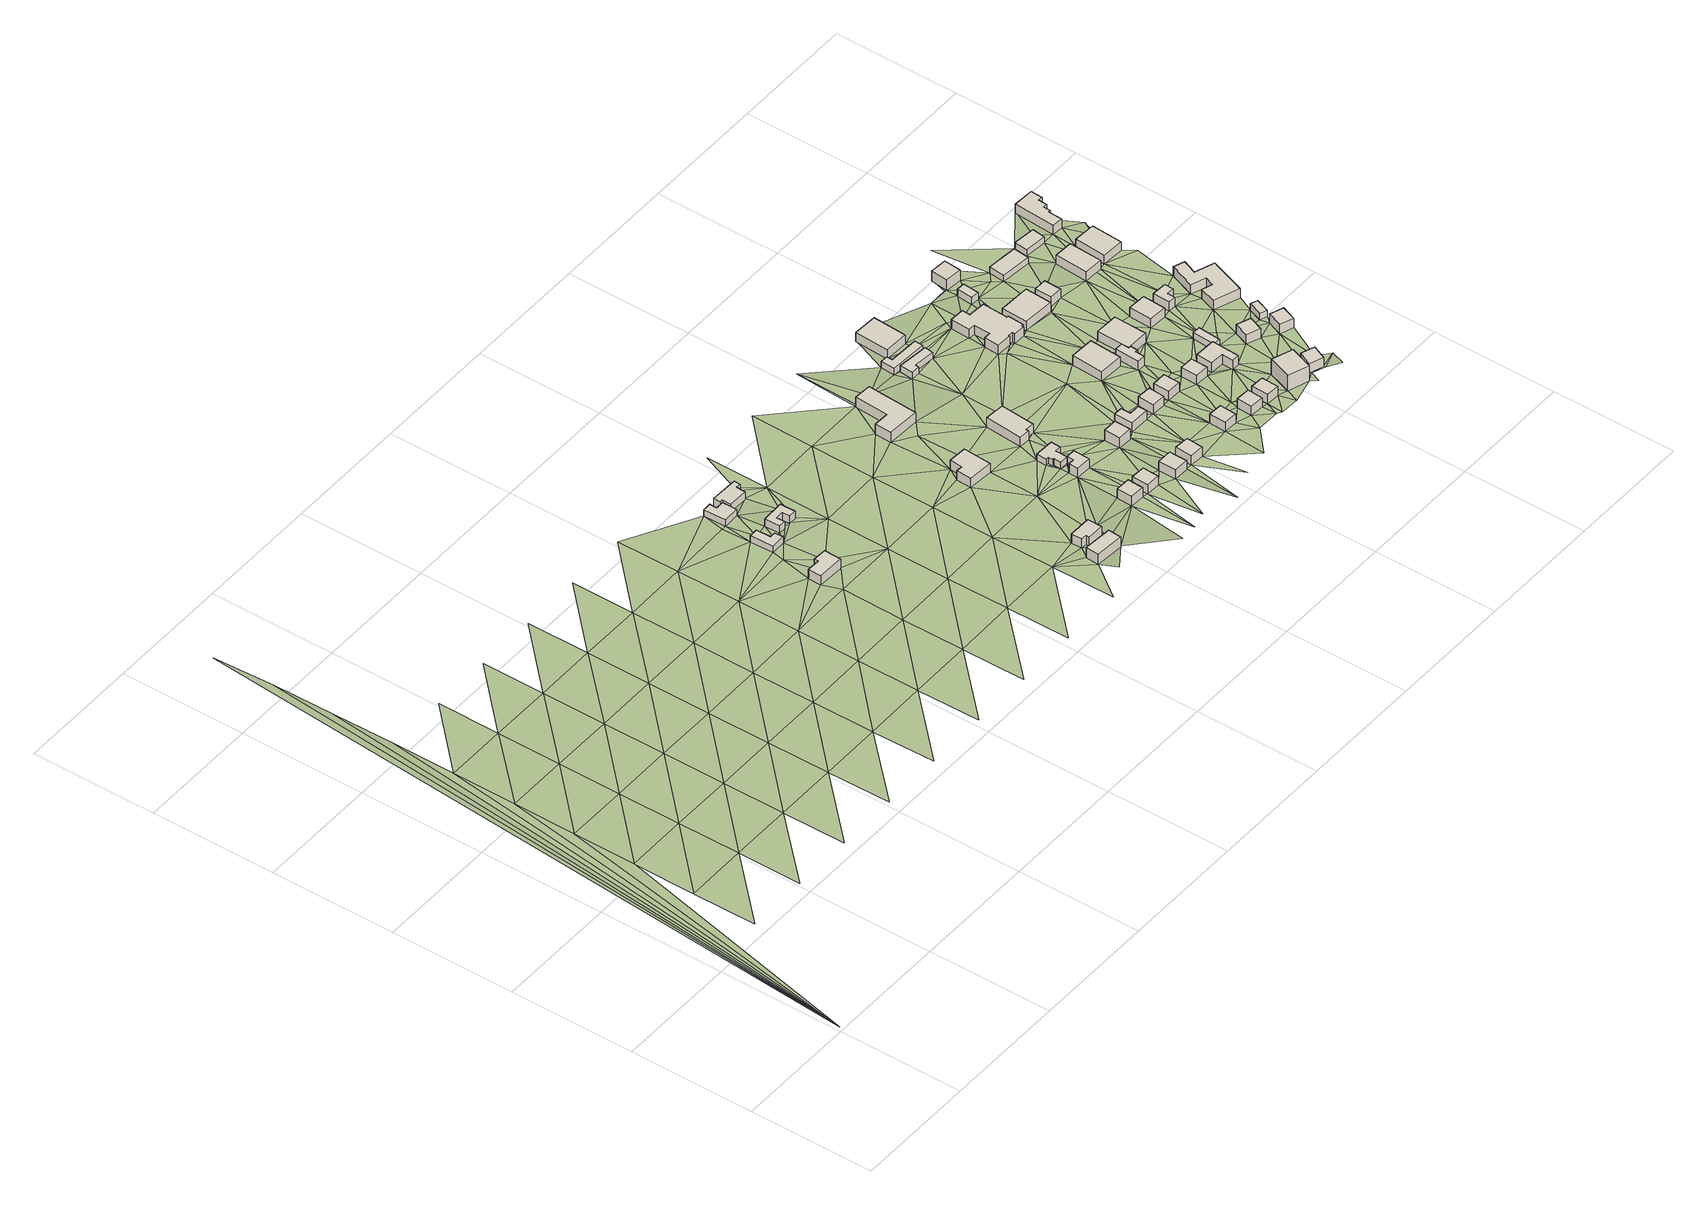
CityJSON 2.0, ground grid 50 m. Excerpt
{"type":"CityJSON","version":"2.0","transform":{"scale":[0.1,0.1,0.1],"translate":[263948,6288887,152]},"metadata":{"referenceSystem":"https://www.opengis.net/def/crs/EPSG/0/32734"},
"CityObjects":{
"building1":{"type":"Building","attributes":{"address":"Honey Street Mamre 7347 Cape Town","building":"house","building:levels":"1","building_height":4.1,"roof_height":160.06,"ground_height":155.96,"plus_code":"4FRWFFQ6+367"},"geometry":[{"type":"Solid","lod":"1","boundaries":[[[[0,1,2,3]],[[1,4,5,2]],[[4,6,7,5]],[[6,8,9,7]],[[8,10,11,9]],[[10,0,3,11]],[[3,2,5,7,9,11]],[[10,8,6,4,1,0]]]]}]},
"building2":{"type":"Building","attributes":{"address":"20 Amandel Avenue Mamre 7347 Cape Town","building":"cabin","building:levels":"1","building_height":2.8,"roof_height":158.7,"ground_height":155.9,"plus_code":"4FRWFFQ6+567"},"geometry":[{"type":"Solid","lod":"1","boundaries":[[[[12,13,14,15]],[[13,16,17,14]],[[16,18,19,17]],[[18,20,21,19]],[[20,22,23,21]],[[22,12,15,23]],[[15,14,17,19,21,23]],[[22,20,18,16,13,12]]]]}]},
"building3":{"type":"Building","attributes":{"address":"18 Amandel Avenue Mamre 7347 Cape Town","building":"cabin","building:levels":"1","building_height":2.8,"roof_height":158.73,"ground_height":155.93,"plus_code":"4FRWFFQ6+66H"},"geometry":[{"type":"Solid","lod":"1","boundaries":[[[[24,25,26,27]],[[25,28,29,26]],[[28,30,31,29]],[[30,32,33,31]],[[32,34,35,33]],[[34,24,27,35]],[[27,26,29,31,33,35]],[[34,32,30,28,25,24]]]]}]},
"building4":{"type":"Building","attributes":{"address":"Amandel Avenue Mamre 7347 Cape Town","building":"cabin","building:levels":"1","building_height":2.8,"roof_height":159.25,"ground_height":156.45,"plus_code":"4FRWFFQ6+575"},"geometry":[{"type":"Solid","lod":"1","boundaries":[[[[36,37,38,39]],[[37,40,41,38]],[[40,42,43,41]],[[42,44,45,43]],[[44,46,47,45]],[[46,48,49,47]],[[48,50,51,49]],[[50,36,39,51]],[[39,38,41,43,45,47,49,51]],[[50,48,46,44,42,40,37,36]]]]}]},
"building5":{"type":"Building","attributes":{"address":"Amandel Avenue Mamre 7347 Cape Town","building":"cabin","building:levels":"1","building_height":2.8,"roof_height":159.28,"ground_height":156.48,"plus_code":"4FRWFFQ6+67M"},"geometry":[{"type":"Solid","lod":"1","boundaries":[[[[52,53,54,55]],[[53,56,57,54]],[[56,58,59,57]],[[58,60,61,59]],[[60,62,63,61]],[[62,64,65,63]],[[64,66,67,65]],[[66,52,55,67]],[[55,54,57,59,61,63,65,67]],[[66,64,62,60,58,56,53,52]]]]}]},
"building6":{"type":"Building","attributes":{"address":"10 Braambos Lane Mamre 7347 Cape Town","building":"house","building:levels":"1","building_height":4.1,"roof_height":161.42,"ground_height":157.32,"plus_code":"4FRWFFP6+RF9"},"geometry":[{"type":"Solid","lod":"1","boundaries":[[[[68,69,70,71]],[[69,72,73,70]],[[72,74,75,73]],[[74,68,71,75]],[[71,70,73,75]],[[74,72,69,68]]]]}]},
"building7":{"type":"Building","attributes":{"address":"8 Braambos Lane Mamre 7347 Cape Town","building":"house","building:levels":"1","building_height":4.1,"roof_height":161.42,"ground_height":157.32,"plus_code":"4FRWFFP6+RFX"},"geometry":[{"type":"Solid","lod":"1","boundaries":[[[[76,77,78,79]],[[77,80,81,78]],[[80,82,83,81]],[[82,84,85,83]],[[84,86,87,85]],[[86,76,79,87]],[[79,78,81,83,85,87]],[[86,84,82,80,77,76]]]]}]},
"building8":{"type":"Building","attributes":{"address":"14 Amandel Avenue Mamre 7347 Cape Town","building":"house","building:levels":"1","building_height":4.1,"roof_height":161.45,"ground_height":157.35,"plus_code":"4FRWFFQ6+2G7"},"geometry":[{"type":"Solid","lod":"1","boundaries":[[[[88,89,90,91]],[[89,92,93,90]],[[92,94,95,93]],[[94,96,97,95]],[[96,98,99,97]],[[98,88,91,99]],[[91,90,93,95,97,99]],[[98,96,94,92,89,88]]]]}]},
"building9":{"type":"Building","attributes":{"address":"83 Manna Lane Mamre 7347 Cape Town","building":"house","building:levels":"1","building_height":4.1,"roof_height":162.27,"ground_height":158.17,"plus_code":"4FRWFFP6+RJR"},"geometry":[{"type":"Solid","lod":"1","boundaries":[[[[100,101,102,103]],[[101,104,105,102]],[[104,106,107,105]],[[106,100,103,107]],[[103,102,105,107]],[[106,104,101,100]]]]}]},
"building10":{"type":"Building","attributes":{"address":"81 Manna Lane Mamre 7347 Cape Town","building":"house","building:levels":"1","building_height":4.1,"roof_height":162.27,"ground_height":158.17,"plus_code":"4FRWFFP6+RJP"},"geometry":[{"type":"Solid","lod":"1","boundaries":[[[[108,109,110,111]],[[109,112,113,110]],[[112,114,115,113]],[[114,108,111,115]],[[111,110,113,115]],[[114,112,109,108]]]]}]},
"building11":{"type":"Building","attributes":{"address":"108 Manna Lane Mamre 7347 Cape Town","building":"house","building:levels":"1","building_height":4.1,"roof_height":161.79,"ground_height":157.69,"plus_code":"4FRWFFP6+WJ6"},"geometry":[{"type":"Solid","lod":"1","boundaries":[[[[116,117,118,119]],[[117,120,121,118]],[[120,122,123,121]],[[122,124,125,123]],[[124,126,127,125]],[[126,116,119,127]],[[119,118,121,123,125,127]],[[126,124,122,120,117,116]]]]}]},
"building12":{"type":"Building","attributes":{"address":"36 Honey Street Mamre 7347 Cape Town","building":"house","building:levels":"1","building_height":4.1,"roof_height":161.94,"ground_height":157.84,"plus_code":"4FRWFFQ6+5GQ"},"geometry":[{"type":"Solid","lod":"1","boundaries":[[[[128,129,130,131]],[[129,132,133,130]],[[132,134,135,133]],[[134,136,137,135]],[[136,138,139,137]],[[138,128,131,139]],[[131,130,133,135,137,139]],[[138,136,134,132,129,128]]]]}]},
"building13":{"type":"Building","attributes":{"building":"cabin","building:levels":"1","building_height":2.8,"roof_height":160.49,"ground_height":157.69,"plus_code":"4FRWFFP6+XJ2"},"geometry":[{"type":"Solid","lod":"1","boundaries":[[[[140,141,142,143]],[[141,144,145,142]],[[144,146,147,145]],[[146,148,149,147]],[[148,150,151,149]],[[150,152,153,151]],[[152,154,155,153]],[[154,156,157,155]],[[156,158,159,157]],[[158,140,143,159]],[[143,142,145,147,149,151,153,155,157,159]],[[158,156,154,152,150,148,146,144,141,140]]]]}]},
"building14":{"type":"Building","attributes":{"address":"79 Manna Lane Mamre 7347 Cape Town","building":"house","building:levels":"1","building_height":4.1,"roof_height":162.27,"ground_height":158.17,"plus_code":"4FRWFFP6+RMG"},"geometry":[{"type":"Solid","lod":"1","boundaries":[[[[160,161,162,163]],[[161,164,165,162]],[[164,166,167,165]],[[166,160,163,167]],[[163,162,165,167]],[[166,164,161,160]]]]}]},
"building15":{"type":"Building","attributes":{"address":"33 Honey Street Mamre 7347 Cape Town","building":"house","building:levels":"1","building_height":4.1,"roof_height":162.01,"ground_height":157.91,"plus_code":"4FRWFFQ6+2JF"},"geometry":[{"type":"Solid","lod":"1","boundaries":[[[[168,169,170,171]],[[169,172,173,170]],[[172,174,175,173]],[[174,176,177,175]],[[176,178,179,177]],[[178,168,171,179]],[[171,170,173,175,177,179]],[[178,176,174,172,169,168]]]]}]},
"building16":{"type":"Building","attributes":{"address":"77 Manna Lane Mamre 7347 Cape Town","building":"house","building:levels":"1","building_height":4.1,"roof_height":162.67,"ground_height":158.57,"plus_code":"4FRWFFP6+RPF"},"geometry":[{"type":"Solid","lod":"1","boundaries":[[[[180,181,182,183]],[[181,184,185,182]],[[184,186,187,185]],[[186,180,183,187]],[[183,182,185,187]],[[186,184,181,180]]]]}]},
"building17":{"type":"Building","attributes":{"address":"104 Manna Lane Mamre 7347 Cape Town","building":"house","building:levels":"1","building_height":4.1,"roof_height":162.42,"ground_height":158.32,"plus_code":"4FRWFFP6+WM9"},"geometry":[{"type":"Solid","lod":"1","boundaries":[[[[188,189,190,191]],[[189,192,193,190]],[[192,194,195,193]],[[194,188,191,195]],[[191,190,193,195]],[[194,192,189,188]]]]}]},
"building18":{"type":"Building","attributes":{"address":"102 Manna Lane Mamre 7347 Cape Town","building":"house","building:levels":"1","building_height":4.1,"roof_height":162.42,"ground_height":158.32,"plus_code":"4FRWFFP6+WPG"},"geometry":[{"type":"Solid","lod":"1","boundaries":[[[[196,197,198,199]],[[197,200,201,198]],[[200,202,203,201]],[[202,204,205,203]],[[204,206,207,205]],[[206,196,199,207]],[[199,198,201,203,205,207]],[[206,204,202,200,197,196]]]]}]},
"building19":{"type":"Building","attributes":{"address":"32 Honey Street Mamre 7347 Cape Town","building":"cabin","building:levels":"1","building_height":2.8,"roof_height":161.3,"ground_height":158.5,"plus_code":"4FRWFFQ6+5MJ"},"geometry":[{"type":"Solid","lod":"1","boundaries":[[[[208,209,210,211]],[[209,212,213,210]],[[212,214,215,213]],[[214,216,217,215]],[[216,218,219,217]],[[218,208,211,219]],[[211,210,213,215,217,219]],[[218,216,214,212,209,208]]]]}]},
"building20":{"type":"Building","attributes":{"address":"Mamre 7347 Cape Town","building":"cabin","building:levels":"1","building_height":2.8,"roof_height":161.3,"ground_height":158.5,"plus_code":"4FRWFFQ6+6M2"},"geometry":[{"type":"Solid","lod":"1","boundaries":[[[[220,221,222,223]],[[221,224,225,222]],[[224,226,227,225]],[[226,228,229,227]],[[228,230,231,229]],[[230,220,223,231]],[[223,222,225,227,229,231]],[[230,228,226,224,221,220]]]]}]},
"building21":{"type":"Building","attributes":{"address":"Mamre 7347 Cape Town","building":"house","building:levels":"1","building_height":4.1,"roof_height":162.6,"ground_height":158.5,"plus_code":"4FRWFFQ6+6MV"},"geometry":[{"type":"Solid","lod":"1","boundaries":[[[[232,233,234,235]],[[233,236,237,234]],[[236,238,239,237]],[[238,232,235,239]],[[235,234,237,239]],[[238,236,233,232]]]]}]},
"building22":{"type":"Building","attributes":{"address":"73 Manna Lane Mamre 7347 Cape Town","building":"house","building:levels":"1","building_height":4.1,"roof_height":162.77,"ground_height":158.67,"plus_code":"4FRWFFP6+RRC"},"geometry":[{"type":"Solid","lod":"1","boundaries":[[[[240,241,242,243]],[[241,244,245,242]],[[244,246,247,245]],[[246,240,243,247]],[[243,242,245,247]],[[246,244,241,240]]]]}]},
"building23":{"type":"Building","attributes":{"address":"100 Manna Lane Mamre 7347 Cape Town","building":"house","building:levels":"1","building_height":4.1,"roof_height":162.42,"ground_height":158.32,"plus_code":"4FRWFFP6+WQ8"},"geometry":[{"type":"Solid","lod":"1","boundaries":[[[[248,249,250,251]],[[249,252,253,250]],[[252,254,255,253]],[[254,248,251,255]],[[251,250,253,255]],[[254,252,249,248]]]]}]},
"building24":{"type":"Building","attributes":{"address":"98 Manna Lane Mamre 7347 Cape Town","building":"house","building:levels":"1","building_height":4.1,"roof_height":162.57,"ground_height":158.47,"plus_code":"4FRWFFP6+WR7"},"geometry":[{"type":"Solid","lod":"1","boundaries":[[[[256,257,258,259]],[[257,260,261,258]],[[260,262,263,261]],[[262,256,259,263]],[[259,258,261,263]],[[262,260,257,256]]]]}]},
"building25":{"type":"Building","attributes":{"address":"71 Manna Lane Mamre 7347 Cape Town","building":"house","building:levels":"1","building_height":4.1,"roof_height":162.77,"ground_height":158.67,"plus_code":"4FRWFFP6+RV6"},"geometry":[{"type":"Solid","lod":"1","boundaries":[[[[264,265,266,267]],[[265,268,269,266]],[[268,270,271,269]],[[270,264,267,271]],[[267,266,269,271]],[[270,268,265,264]]]]}]},
"building26":{"type":"Building","attributes":{"address":"27 Honey Street Mamre 7347 Cape Town","building":"house","building:levels":"1","building_height":4.1,"roof_height":162.47,"ground_height":158.37,"plus_code":"4FRWFFQ6+2R6"},"geometry":[{"type":"Solid","lod":"1","boundaries":[[[[272,273,274,275]],[[273,276,277,274]],[[276,278,279,277]],[[278,272,275,279]],[[275,274,277,279]],[[278,276,273,272]]]]}]},
"building27":{"type":"Building","attributes":{"address":"Mamre 7347 Cape Town","building":"house","building:levels":"1","building_height":4.1,"roof_height":162.59,"ground_height":158.49,"plus_code":"4FRWFFQ6+5Q4"},"geometry":[{"type":"Solid","lod":"1","boundaries":[[[[280,281,282,283]],[[281,284,285,282]],[[284,286,287,285]],[[286,288,289,287]],[[288,290,291,289]],[[290,292,293,291]],[[292,294,295,293]],[[294,296,297,295]],[[296,298,299,297]],[[298,300,301,299]],[[300,302,303,301]],[[302,304,305,303]],[[304,306,307,305]],[[306,308,309,307]],[[308,310,311,309]],[[310,312,313,311]],[[312,314,315,313]],[[314,280,283,315]],[[283,282,285,287,289,291,293,295,297,299,301,303,305,307,309,311,313,315]],[[314,312,310,308,306,304,302,300,298,296,294,292,290,288,286,284,281,280]]]]}]},
"building28":{"type":"Building","attributes":{"address":"69 Manna Lane Mamre 7347 Cape Town","building":"house","building:levels":"1","building_height":4.1,"roof_height":162.77,"ground_height":158.67,"plus_code":"4FRWFFP6+RV9"},"geometry":[{"type":"Solid","lod":"1","boundaries":[[[[316,317,318,319]],[[317,320,321,318]],[[320,322,323,321]],[[322,316,319,323]],[[319,318,321,323]],[[322,320,317,316]]]]}]},
"building29":{"type":"Building","attributes":{"address":"96 Manna Lane Mamre 7347 Cape Town","building":"house","building:levels":"1","building_height":4.1,"roof_height":162.57,"ground_height":158.47,"plus_code":"4FRWFFP6+WV3"},"geometry":[{"type":"Solid","lod":"1","boundaries":[[[[324,325,326,327]],[[325,328,329,326]],[[328,330,331,329]],[[330,324,327,331]],[[327,326,329,331]],[[330,328,325,324]]]]}]},
"building30":{"type":"Building","attributes":{"address":"25 Honey Street Mamre 7347 Cape Town","building":"garage","building:levels":"1","building_height":4.1,"roof_height":162.47,"ground_height":158.37,"plus_code":"4FRWFFP6+XRQ"},"geometry":[{"type":"Solid","lod":"1","boundaries":[[[[332,333,334,335]],[[333,336,337,334]],[[336,338,339,337]],[[338,340,341,339]],[[340,342,343,341]],[[342,344,345,343]],[[344,346,347,345]],[[346,332,335,347]],[[335,334,337,339,341,343,345,347]],[[346,344,342,340,338,336,333,332]]]]}]},
"building31":{"type":"Building","attributes":{"address":"25 Honey Street Mamre 7347 Cape Town","building":"house","building:levels":"1","building_height":4.1,"roof_height":162.47,"ground_height":158.37,"plus_code":"4FRWFFQ6+2V7"},"geometry":[{"type":"Solid","lod":"1","boundaries":[[[[332,346,347,335]],[[346,344,345,347]],[[344,348,349,345]],[[348,350,351,349]],[[350,352,353,351]],[[352,332,335,353]],[[335,347,345,349,351,353]],[[352,350,348,344,346,332]]]]}]},
"building32":{"type":"Building","attributes":{"address":"94 Manna Lane Mamre 7347 Cape Town","building":"yes","building:levels":"1","building_height":4.1,"roof_height":162.71,"ground_height":158.61,"plus_code":"4FRWFFP6+WW2"},"geometry":[{"type":"Solid","lod":"1","boundaries":[[[[354,355,356,357]],[[355,358,359,356]],[[358,360,361,359]],[[360,362,363,361]],[[362,364,365,363]],[[364,354,357,365]],[[357,356,359,361,363,365]],[[364,362,360,358,355,354]]]]}]},
"building33":{"type":"Building","attributes":{"address":"26 Honey Street Mamre 7347 Cape Town","building":"house","building:levels":"1","building_height":4.1,"roof_height":162.74,"ground_height":158.64,"plus_code":"4FRWFFQ6+4RP"},"geometry":[{"type":"Solid","lod":"1","boundaries":[[[[366,367,368,369]],[[367,370,371,368]],[[370,372,373,371]],[[372,366,369,373]],[[369,368,371,373]],[[372,370,367,366]]]]}]},
"building34":{"type":"Building","attributes":{"address":"67 Manna Lane Mamre 7347 Cape Town","building":"house","building:levels":"2","building_height":6.9,"roof_height":165.66,"ground_height":158.76,"plus_code":"4FRWFFP6+RW5"},"geometry":[{"type":"Solid","lod":"1","boundaries":[[[[374,375,376,377]],[[375,378,379,376]],[[378,380,381,379]],[[380,374,377,381]],[[377,376,379,381]],[[380,378,375,374]]]]}]},
"building35":{"type":"Building","attributes":{"building":"cabin","building:levels":"1","building_height":2.8,"roof_height":161.79,"ground_height":158.99,"plus_code":"4FRWFFQ6+6R3"},"geometry":[{"type":"Solid","lod":"1","boundaries":[[[[382,383,384,385]],[[383,386,387,384]],[[386,388,389,387]],[[388,382,385,389]],[[385,384,387,389]],[[388,386,383,382]]]]}]},
"building36":{"type":"Building","attributes":{"building":"house","building:levels":"1","building_height":4.1,"roof_height":163.74,"ground_height":159.64,"plus_code":"4FRWFFQ6+6RW"},"geometry":[{"type":"Solid","lod":"1","boundaries":[[[[390,391,392,393]],[[391,394,395,392]],[[394,396,397,395]],[[396,390,393,397]],[[393,392,395,397]],[[396,394,391,390]]]]}]},
"building37":{"type":"Building","attributes":{"building":"cabin","building:levels":"1","building_height":2.8,"roof_height":161.41,"ground_height":158.61,"plus_code":"4FRWFFP6+WWH"},"geometry":[{"type":"Solid","lod":"1","boundaries":[[[[398,399,400,401]],[[399,402,403,400]],[[402,404,405,403]],[[404,398,401,405]],[[401,400,403,405]],[[404,402,399,398]]]]}]},
"building38":{"type":"Building","attributes":{"address":"65 Manna Lane Mamre 7347 Cape Town","building":"house","building:levels":"1","building_height":4.1,"roof_height":162.86,"ground_height":158.76,"plus_code":"4FRWFFP6+QXW"},"geometry":[{"type":"Solid","lod":"1","boundaries":[[[[406,407,408,409]],[[407,410,411,408]],[[410,412,413,411]],[[412,406,409,413]],[[409,408,411,413]],[[412,410,407,406]]]]}]},
"building39":{"type":"Building","attributes":{"address":"24 Honey Street Mamre 7347 Cape Town","building":"house","building:levels":"1","building_height":4.1,"roof_height":162.74,"ground_height":158.64,"plus_code":"4FRWFFQ6+4VG"},"geometry":[{"type":"Solid","lod":"1","boundaries":[[[[414,415,416,417]],[[415,418,419,416]],[[418,420,421,419]],[[420,414,417,421]],[[417,416,419,421]],[[420,418,415,414]]]]}]},
"building40":{"type":"Building","attributes":{"address":"23 Honey Street Mamre 7347 Cape Town","building":"house","building:levels":"1","building_height":4.1,"roof_height":162.66,"ground_height":158.56,"plus_code":"4FRWFFQ6+2W8"},"geometry":[{"type":"Solid","lod":"1","boundaries":[[[[422,423,424,425]],[[423,426,427,424]],[[426,428,429,427]],[[428,422,425,429]],[[425,424,427,429]],[[428,426,423,422]]]]}]},
"building41":{"type":"Building","attributes":{"address":"90 Manna Lane Mamre 7347 Cape Town","building":"house","building:levels":"1","building_height":4.1,"roof_height":162.71,"ground_height":158.61,"plus_code":"4FRWFFP6+VXW"},"geometry":[{"type":"Solid","lod":"1","boundaries":[[[[430,431,432,433]],[[431,434,435,432]],[[434,436,437,435]],[[436,430,433,437]],[[433,432,435,437]],[[436,434,431,430]]]]}]},
"building42":{"type":"Building","attributes":{"building":"cabin","building:levels":"1","building_height":2.8,"roof_height":161.79,"ground_height":158.99,"plus_code":"4FRWFFQ6+5WR"},"geometry":[{"type":"Solid","lod":"1","boundaries":[[[[438,439,440,441]],[[439,442,443,440]],[[442,444,445,443]],[[444,438,441,445]],[[441,440,443,445]],[[444,442,439,438]]]]}]},
"building43":{"type":"Building","attributes":{"address":"21 Honey Street Mamre 7347 Cape Town","building":"house","building:levels":"1","building_height":4.1,"roof_height":162.66,"ground_height":158.56,"plus_code":"4FRWFFQ6+2X8"},"geometry":[{"type":"Solid","lod":"1","boundaries":[[[[446,447,448,449]],[[447,450,451,448]],[[450,452,453,451]],[[452,454,455,453]],[[454,456,457,455]],[[456,446,449,457]],[[449,448,451,453,455,457]],[[456,454,452,450,447,446]]]]}]},
"building44":{"type":"Building","attributes":{"address":"88 Manna Lane Mamre 7347 Cape Town","building":"house","building:levels":"1","building_height":4.1,"roof_height":163.04,"ground_height":158.94,"plus_code":"4FRWFFP7+V28"},"geometry":[{"type":"Solid","lod":"1","boundaries":[[[[458,459,460,461]],[[459,462,463,460]],[[462,464,465,463]],[[464,458,461,465]],[[461,460,463,465]],[[464,462,459,458]]]]}]},
"building45":{"type":"Building","attributes":{"building":"cabin","building:levels":"1","building_height":2.8,"roof_height":161.55,"ground_height":158.75,"plus_code":"4FRWFFP7+W24"},"geometry":[{"type":"Solid","lod":"1","boundaries":[[[[466,467,468,469]],[[467,470,471,468]],[[470,472,473,471]],[[472,466,469,473]],[[469,468,471,473]],[[472,470,467,466]]]]}]},
"building46":{"type":"Building","attributes":{"address":"22 Honey Street Mamre 7347 Cape Town","building":"house","building:levels":"1","building_height":4.1,"roof_height":162.85,"ground_height":158.75,"plus_code":"4FRWFFQ6+4XM"},"geometry":[{"type":"Solid","lod":"1","boundaries":[[[[474,475,476,477]],[[475,478,479,476]],[[478,480,481,479]],[[480,474,477,481]],[[477,476,479,481]],[[480,478,475,474]]]]}]},
"building47":{"type":"Building","attributes":{"address":"Mamre 7347 Cape Town","building":"cabin","building:levels":"1","building_height":2.8,"roof_height":162,"ground_height":159.2,"plus_code":"4FRWFFQ6+5XR"},"geometry":[{"type":"Solid","lod":"1","boundaries":[[[[482,483,484,485]],[[483,486,487,484]],[[486,488,489,487]],[[488,482,485,489]],[[485,484,487,489]],[[488,486,483,482]]]]}]},
"building48":{"type":"Building","attributes":{"address":"19 Honey Street Mamre 7347 Cape Town","building":"house","building:levels":"1","building_height":4.1,"roof_height":162.76,"ground_height":158.66,"plus_code":"4FRWFFP7+X2H"},"geometry":[{"type":"Solid","lod":"1","boundaries":[[[[490,491,492,493]],[[491,494,495,492]],[[494,496,497,495]],[[496,498,499,497]],[[498,500,501,499]],[[500,502,503,501]],[[502,504,505,503]],[[504,506,507,505]],[[506,508,509,507]],[[508,490,493,509]],[[493,492,495,497,499,501,503,505,507,509]],[[508,506,504,502,500,498,496,494,491,490]]]]}]},
"building49":{"type":"Building","attributes":{"address":"20 Honey Street Mamre 7347 Cape Town","building":"house","building:levels":"1","building_height":4.1,"roof_height":162.85,"ground_height":158.75,"plus_code":"4FRWFFQ7+42C"},"geometry":[{"type":"Solid","lod":"1","boundaries":[[[[510,511,512,513]],[[511,514,515,512]],[[514,516,517,515]],[[516,510,513,517]],[[513,512,515,517]],[[516,514,511,510]]]]}]},
"building50":{"type":"Building","attributes":{"address":"Mamre 7347 Cape Town","building":"house","building:levels":"1","building_height":4.1,"roof_height":163.3,"ground_height":159.2,"plus_code":"4FRWFFQ7+62F"},"geometry":[{"type":"Solid","lod":"1","boundaries":[[[[518,519,520,521]],[[519,522,523,520]],[[522,524,525,523]],[[524,526,527,525]],[[526,528,529,527]],[[528,530,531,529]],[[530,532,533,531]],[[532,534,535,533]],[[534,536,537,535]],[[536,518,521,537]],[[521,520,523,525,527,529,531,533,535,537]],[[536,534,532,530,528,526,524,522,519,518]]]]}]},
"terrain1":{"type":"TINRelief","geometry":[{"type":"CompositeSurface","lod":"1","boundaries":[[[538,539,540]],[[540,541,538]],[[541,542,538]],[[543,544,545]],[[542,546,538]],[[546,547,538]],[[539,543,548]],[[547,549,538]],[[543,545,548]],[[540,539,550]],[[549,551,538]],[[550,539,548]],[[541,540,552]],[[553,554,545]],[[552,540,550]],[[541,555,542]],[[545,556,548]],[[552,555,541]],[[545,554,556]],[[548,557,550]],[[558,542,555]],[[557,548,556]],[[559,552,550]],[[554,560,561]],[[559,550,557]],[[562,555,552]],[[556,554,563]],[[559,562,552]],[[554,561,563]],[[557,556,564]],[[565,555,562]],[[564,556,563]],[[557,566,559]],[[567,568,561]],[[566,557,564]],[[562,559,569]],[[561,570,563]],[[569,559,566]],[[561,568,570]],[[563,571,564]],[[572,562,569]],[[571,563,570]],[[566,564,573]],[[568,574,575]],[[564,571,573]],[[569,566,576]],[[570,568,577]],[[573,576,566]],[[568,575,577]],[[571,570,578]],[[579,569,576]],[[578,570,577]],[[571,580,573]],[[581,582,575]],[[580,571,578]],[[573,583,576]],[[575,584,577]],[[583,573,580]],[[575,582,584]],[[577,585,578]],[[576,583,586]],[[578,6,580]],[[585,577,584]],[[582,587,588]],[[585,589,578]],[[589,6,578]],[[12,583,580]],[[580,6,590]],[[584,582,591]],[[580,590,13]],[[580,13,12]],[[24,586,583]],[[592,589,585]],[[582,588,591]],[[6,593,1]],[[590,6,1]],[[584,594,585]],[[595,583,12]],[[24,583,595]],[[1,0,590]],[[16,13,590]],[[594,584,591]],[[594,592,585]],[[590,0,16]],[[25,595,12]],[[25,12,22]],[[22,20,18]],[[588,596,597]],[[0,592,594]],[[24,595,25]],[[16,36,18]],[[50,22,18]],[[28,25,22]],[[36,50,18]],[[16,598,36]],[[0,599,16]],[[50,28,22]],[[600,598,16]],[[53,34,32]],[[599,0,594]],[[591,588,601]],[[32,30,53]],[[602,598,600]],[[53,52,34]],[[30,28,58]],[[599,600,16]],[[53,30,56]],[[30,58,56]],[[28,50,603]],[[600,604,602]],[[28,605,58]],[[605,28,603]],[[588,597,601]],[[600,599,606]],[[594,591,607]],[[608,603,606]],[[606,599,608]],[[609,605,610]],[[608,605,603]],[[72,597,611]],[[610,605,608]],[[607,591,601]],[[608,612,610]],[[599,594,613]],[[72,69,597]],[[614,612,608]],[[69,82,597]],[[80,601,597]],[[597,82,80]],[[607,613,594]],[[615,72,616]],[[617,608,599]],[[86,82,69]],[[82,86,84]],[[86,69,618]],[[599,613,617]],[[96,607,601]],[[80,619,601]],[[86,618,76]],[[76,618,620]],[[76,620,77]],[[619,96,601]],[[77,619,80]],[[617,621,608]],[[89,613,607]],[[94,607,96]],[[615,104,618]],[[89,607,94]],[[618,104,620]],[[622,104,615]],[[77,620,126]],[[617,613,134]],[[613,89,136]],[[96,619,98]],[[94,92,89]],[[77,126,619]],[[101,620,104]],[[136,134,613]],[[101,126,620]],[[623,106,104]],[[141,98,619]],[[624,621,617]],[[625,136,89]],[[106,623,109]],[[625,89,88]],[[124,619,126]],[[624,617,134]],[[124,152,619]],[[152,144,619]],[[144,141,619]],[[101,100,126]],[[98,169,88]],[[108,106,109]],[[100,106,108]],[[112,109,626]],[[98,141,169]],[[625,138,136]],[[100,116,126]],[[144,152,148]],[[100,108,116]],[[146,144,148]],[[124,120,152]],[[152,150,148]],[[134,132,624]],[[120,124,122]],[[88,168,625]],[[626,161,112]],[[152,120,154]],[[114,116,108]],[[168,88,169]],[[154,120,117]],[[156,154,158]],[[168,138,625]],[[172,169,141]],[[117,158,154]],[[114,112,160]],[[116,627,117]],[[140,172,141]],[[160,112,161]],[[627,158,117]],[[624,628,629]],[[188,116,114]],[[630,624,629]],[[161,631,632]],[[116,188,627]],[[114,160,188]],[[176,172,140]],[[630,629,628]],[[174,172,176]],[[140,158,194]],[[194,158,627]],[[181,632,631]],[[168,633,138]],[[140,194,176]],[[188,160,634]],[[138,209,628]],[[627,188,194]],[[180,634,632]],[[180,632,181]],[[635,178,176]],[[628,230,630]],[[168,178,633]],[[138,633,209]],[[188,634,636]],[[181,637,184]],[[636,634,180]],[[176,194,196]],[[628,209,220]],[[628,220,230]],[[636,180,638]],[[638,180,186]],[[196,194,639]],[[635,176,640]],[[636,197,639]],[[184,638,186]],[[636,638,197]],[[178,635,640]],[[209,208,220]],[[633,212,209]],[[639,197,196]],[[640,176,196]],[[241,638,184]],[[200,197,638]],[[241,184,641]],[[228,233,230]],[[633,216,212]],[[178,292,633]],[[228,226,233]],[[221,220,208]],[[214,212,216]],[[642,206,204]],[[643,230,233]],[[638,249,200]],[[642,204,202]],[[196,206,640]],[[638,241,644]],[[233,226,224]],[[644,249,638]],[[249,202,200]],[[218,221,208]],[[202,248,642]],[[645,178,640]],[[641,646,241]],[[248,202,249]],[[633,290,216]],[[642,276,206]],[[233,224,236]],[[645,292,178]],[[644,252,249]],[[206,276,640]],[[642,248,276]],[[241,646,647]],[[633,292,290]],[[257,252,644]],[[644,648,257]],[[248,254,276]],[[216,649,218]],[[646,270,647]],[[257,254,252]],[[649,221,218]],[[221,649,224]],[[647,268,648]],[[256,254,257]],[[224,650,236]],[[647,270,268]],[[290,651,216]],[[273,640,276]],[[257,648,260]],[[652,270,646]],[[645,640,273]],[[649,216,651]],[[648,268,653]],[[254,654,276]],[[654,254,256]],[[645,294,292]],[[325,260,648]],[[655,236,656]],[[264,270,652]],[[224,649,650]],[[325,648,653]],[[645,273,300]],[[651,290,657]],[[657,290,288]],[[653,268,265]],[[256,262,654]],[[645,300,294]],[[652,658,317]],[[652,317,264]],[[659,276,654]],[[298,296,294]],[[236,650,656]],[[324,262,260]],[[294,300,298]],[[316,653,265]],[[265,264,316]],[[316,264,317]],[[260,325,324]],[[302,300,273]],[[317,658,320]],[[654,262,660]],[[328,325,653]],[[661,262,324]],[[662,650,649]],[[661,660,262]],[[273,663,302]],[[654,333,659]],[[320,658,664]],[[665,653,316]],[[659,333,663]],[[302,306,304]],[[650,662,656]],[[653,665,328]],[[330,661,324]],[[306,302,367]],[[340,660,342]],[[302,663,367]],[[663,333,332]],[[375,320,664]],[[666,667,662]],[[306,367,308]],[[320,375,322]],[[665,316,322]],[[348,660,661]],[[352,663,332]],[[308,367,366]],[[366,310,308]],[[328,354,330]],[[354,328,355]],[[660,348,342]],[[355,328,665]],[[661,330,348]],[[310,366,667]],[[388,662,667]],[[664,668,375]],[[656,662,669]],[[344,342,348]],[[375,374,322]],[[367,663,670]],[[669,662,388]],[[374,665,322]],[[352,670,663]],[[665,671,355]],[[672,667,366]],[[667,672,388]],[[394,656,669]],[[656,394,673]],[[330,354,404]],[[674,665,374]],[[370,367,670]],[[348,330,404]],[[352,350,670]],[[372,672,366]],[[669,675,394]],[[374,676,674]],[[668,677,678]],[[673,394,679]],[[404,354,680]],[[398,680,674]],[[668,678,407]],[[407,380,668]],[[676,374,380]],[[674,399,398]],[[350,348,423]],[[675,396,394]],[[370,670,414]],[[672,681,675]],[[423,348,404]],[[404,680,398]],[[674,676,431]],[[678,682,407]],[[431,399,674]],[[414,420,370]],[[415,670,350]],[[380,407,406]],[[372,370,420]],[[676,380,406]],[[444,672,372]],[[414,670,415]],[[675,681,396]],[[683,682,678]],[[423,422,350]],[[672,444,681]],[[404,426,423]],[[420,418,372]],[[399,684,402]],[[402,426,404]],[[685,431,676]],[[396,442,686]],[[681,442,396]],[[418,444,372]],[[431,430,399]],[[676,406,459]],[[682,683,687]],[[684,399,430]],[[444,442,681]],[[475,350,422]],[[475,415,350]],[[683,688,687]],[[682,687,412]],[[685,676,459]],[[412,459,406]],[[426,402,447]],[[502,402,684]],[[415,475,418]],[[402,450,447]],[[418,689,444]],[[475,422,428]],[[684,430,502]],[[426,446,428]],[[446,426,447]],[[502,450,402]],[[690,459,412]],[[685,458,436]],[[685,459,458]],[[486,691,442]],[[430,436,472]],[[692,418,475]],[[428,446,456]],[[689,418,692]],[[502,430,472]],[[452,450,454]],[[458,466,436]],[[475,428,693]],[[694,486,442]],[[472,436,466]],[[450,502,500]],[[478,428,456]],[[454,450,494]],[[458,467,466]],[[428,478,693]],[[689,488,694]],[[494,450,500]],[[692,488,689]],[[494,456,454]],[[475,693,478]],[[694,488,486]],[[472,695,502]],[[478,456,510]],[[488,692,482]],[[494,696,456]],[[500,697,494]],[[500,698,697]],[[510,456,696]],[[482,692,699]],[[699,478,510]],[[699,510,700]],[[699,522,482]],[[701,510,696]],[[699,700,522]],[[483,702,486]],[[483,482,522]],[[703,510,701]],[[524,522,700]],[[702,483,522]],[[704,524,700]],[[528,526,524]],[[524,704,705]],[[705,704,706]],[[528,524,705]],[[707,530,528]],[[708,707,709]]]}]}
},
"vertices":[
[1836,1435,39],[1781,1437,39],[1781,1437,81],[1836,1435,81],[1781,1420,39],[1781,1420,81],[1728,1422,39],[1728,1422,81],[1726,1370,39],[1726,1370,81],[1834,1367,39],[1834,1367,81],
[1759,1688,39],[1762,1595,39],[1762,1595,67],[1759,1688,67],[1821,1597,39],[1821,1597,67],[1819,1631,39],[1819,1631,67],[1796,1631,39],[1796,1631,67],[1794,1689,39],[1794,1689,67],
[1770,1891,39],[1772,1801,39],[1772,1801,67],[1770,1891,67],[1838,1803,39],[1838,1803,67],[1837,1862,39],[1837,1862,67],[1804,1862,39],[1804,1862,67],[1804,1892,39],[1804,1892,67],
[1853,1635,39],[1881,1636,39],[1881,1636,72],[1853,1635,72],[1879,1668,39],[1879,1668,72],[1911,1669,39],[1911,1669,72],[1912,1637,39],[1912,1637,72],[1943,1638,39],[1943,1638,72],[1941,1699,39],[1941,1699,72],[1851,1696,39],[1851,1696,72],
[1830,1895,39],[1828,1866,39],[1828,1866,73],[1830,1895,73],[1841,1866,39],[1841,1866,73],[1840,1831,39],[1840,1831,73],[1919,1828,39],[1919,1828,73],[1921,1866,39],[1921,1866,73],[1940,1865,39],[1940,1865,73],[1941,1891,39],[1941,1891,73],
[2476,724,49],[2361,733,49],[2361,733,94],[2476,724,94],[2357,679,49],[2357,679,94],[2472,670,49],[2472,670,94],
[2476,753,53],[2477,812,53],[2477,812,94],[2476,753,94],[2386,813,53],[2386,813,94],[2386,769,53],[2386,769,94],[2409,768,53],[2409,768,94],[2408,754,53],[2408,754,94],
[2513,1355,53],[2439,1359,53],[2439,1359,94],[2513,1355,94],[2436,1308,53],[2436,1308,94],[2410,1310,53],[2410,1310,94],[2406,1249,53],[2406,1249,94],[2506,1243,53],[2506,1243,94],
[2709,817,62],[2650,819,62],[2650,819,103],[2709,817,103],[2648,756,62],[2648,756,103],[2706,754,62],[2706,754,103],
[2730,815,62],[2727,749,62],[2727,749,103],[2730,815,103],[2784,747,62],[2784,747,103],[2787,812,62],[2787,812,103],
[2720,987,57],[2722,1053,57],[2722,1053,98],[2720,987,98],[2685,1054,57],[2685,1054,98],[2684,1026,57],[2684,1026,98],[2659,1027,57],[2659,1027,98],[2658,989,57],[2658,989,98],
[2568,1795,55],[2498,1799,55],[2498,1799,99],[2568,1795,99],[2490,1663,55],[2490,1663,99],[2429,1665,55],[2429,1665,99],[2426,1599,55],[2426,1599,99],[2557,1592,55],[2557,1592,99],
[2722,1148,57],[2644,1151,57],[2644,1151,85],[2722,1148,85],[2642,1110,57],[2642,1110,85],[2655,1110,57],[2655,1110,85],[2654,1092,57],[2654,1092,85],[2660,1092,57],[2660,1092,85],[2659,1061,57],[2659,1061,85],[2695,1060,57],[2695,1060,85],[2696,1109,57],[2696,1109,85],[2720,1108,57],[2720,1108,85],
[2844,790,62],[2844,718,62],[2844,718,103],[2844,790,103],[2903,717,62],[2903,717,103],[2904,789,62],[2904,789,103],
[2677,1385,59],[2666,1235,59],[2666,1235,100],[2677,1385,100],[2708,1232,59],[2708,1232,100],[2709,1243,59],[2709,1243,100],[2745,1240,59],[2745,1240,100],[2756,1379,59],[2756,1379,100],
[2931,784,66],[2927,716,66],[2927,716,107],[2931,784,107],[2985,712,66],[2985,712,107],[2990,780,66],[2990,780,107],
[2860,964,57],[2916,963,57],[2916,963,104],[2860,964,104],[2917,1027,57],[2917,1027,104],[2860,1028,57],[2860,1028,104],
[2945,1049,63],[2944,974,63],[2944,974,104],[2945,1049,104],[3023,974,63],[3023,974,104],[3023,1009,63],[3023,1009,104],[2980,1009,63],[2980,1009,104],[2980,1049,63],[2980,1049,104],
[2720,1777,65],[2715,1725,65],[2715,1725,93],[2720,1777,93],[2750,1722,65],[2750,1722,93],[2752,1738,65],[2752,1738,93],[2838,1730,65],[2838,1730,93],[2842,1765,65],[2842,1765,93],
[2695,1785,65],[2846,1778,65],[2846,1778,93],[2695,1785,93],[2848,1812,65],[2848,1812,93],[2727,1817,65],[2727,1817,93],[2728,1840,65],[2728,1840,93],[2698,1842,65],[2698,1842,93],
[2752,1988,65],[2745,1852,65],[2745,1852,106],[2752,1988,106],[2841,1847,65],[2841,1847,106],[2848,1983,65],[2848,1983,106],
[3133,791,66],[3129,725,66],[3129,725,108],[3133,791,108],[3184,722,66],[3184,722,108],[3188,788,66],[3188,788,108],
[3062,1038,63],[3058,973,63],[3058,973,104],[3062,1038,104],[3115,970,63],[3115,970,104],[3119,1034,63],[3119,1034,104],
[3143,1034,65],[3142,969,65],[3142,969,106],[3143,1034,106],[3199,969,65],[3199,969,106],[3201,1034,65],[3201,1034,106],
[3302,698,67],[3306,760,67],[3306,760,108],[3302,698,108],[3249,763,67],[3249,763,108],[3245,702,67],[3245,702,108],
[3191,1332,63],[3095,1337,63],[3095,1337,105],[3191,1332,105],[3088,1209,63],[3088,1209,105],[3184,1204,63],[3184,1204,105],
[3054,1767,65],[2996,1770,65],[2996,1770,106],[3054,1767,106],[2992,1692,65],[2992,1692,106],[3018,1691,65],[3018,1691,106],[3016,1625,65],[3016,1625,106],[2989,1626,65],[2989,1626,106],[2986,1566,65],[2986,1566,106],[3046,1563,65],[3046,1563,106],[3046,1567,65],[3046,1567,106],[3065,1566,65],[3065,1566,106],[3064,1555,65],[3064,1555,106],[3110,1553,65],[3110,1553,106],[3111,1561,65],[3111,1561,106],[3120,1561,65],[3120,1561,106],[3123,1628,65],[3123,1628,106],[3117,1628,65],[3117,1628,106],[3122,1730,65],[3122,1730,106],[3052,1734,65],[3052,1734,106],
[3328,761,67],[3326,693,67],[3326,693,108],[3328,761,108],[3380,691,67],[3380,691,108],[3382,759,67],[3382,759,108],
[3264,1009,65],[3262,942,65],[3262,942,106],[3264,1009,106],[3317,940,65],[3317,940,106],[3319,1007,65],[3319,1007,106],
[3240,1240,64],[3207,1241,64],[3207,1241,105],[3240,1240,105],[3203,1143,64],[3203,1143,105],[3235,1142,64],[3235,1142,105],[3237,1179,64],[3237,1179,105],[3247,1179,64],[3247,1179,105],[3248,1209,64],[3248,1209,105],[3239,1210,64],[3239,1210,105],
[3331,1207,64],[3331,1207,105],[3335,1339,64],[3335,1339,105],[3242,1342,64],[3242,1342,105],
[3345,1004,65],[3342,939,65],[3342,939,107],[3345,1004,107],[3396,936,65],[3396,936,107],[3394,891,65],[3394,891,107],[3425,890,65],[3425,890,107],[3430,1001,65],[3430,1001,107],
[3141,1665,66],[3136,1562,66],[3136,1562,107],[3141,1665,107],[3262,1553,66],[3262,1553,107],[3267,1660,66],[3267,1660,107],
[3450,771,68],[3417,677,68],[3417,677,137],[3450,771,137],[3499,648,68],[3499,648,137],[3533,742,68],[3533,742,137],
[3165,1784,66],[3170,1848,66],[3170,1848,98],[3165,1784,98],[3137,1850,66],[3137,1850,98],[3132,1786,66],[3132,1786,98],
[3208,1956,70],[3142,1961,70],[3142,1961,117],[3208,1956,117],[3136,1893,70],[3136,1893,117],[3202,1887,70],[3202,1887,117],
[3433,999,66],[3464,997,66],[3464,997,94],[3433,999,94],[3470,1088,66],[3470,1088,94],[3439,1090,66],[3439,1090,94],
[3559,729,68],[3532,673,68],[3532,673,109],[3559,729,109],[3586,653,68],[3586,653,109],[3611,709,68],[3611,709,109],
[3284,1568,66],[3336,1567,66],[3336,1567,107],[3284,1568,107],[3337,1635,66],[3337,1635,107],[3286,1636,66],[3286,1636,107],
[3400,1326,66],[3396,1234,66],[3396,1234,107],[3400,1326,107],[3468,1230,66],[3468,1230,107],[3473,1322,66],[3473,1322,107],
[3546,989,66],[3524,931,66],[3524,931,107],[3546,989,107],[3578,910,66],[3578,910,107],[3600,968,66],[3600,968,107],
[3406,1754,70],[3413,1818,70],[3413,1818,98],[3406,1754,98],[3291,1830,70],[3291,1830,98],[3285,1766,70],[3285,1766,98],
[3503,1304,66],[3501,1236,66],[3501,1236,107],[3503,1304,107],[3532,1235,66],[3532,1235,107],[3533,1265,66],[3533,1265,107],[3562,1264,66],[3562,1264,107],[3564,1301,66],[3564,1301,107],
[3652,929,68],[3630,870,68],[3630,870,110],[3652,929,110],[3683,851,68],[3683,851,110],[3705,910,68],[3705,910,110],
[3646,965,68],[3674,955,68],[3674,955,96],[3646,965,96],[3695,1011,68],[3695,1011,96],[3667,1021,68],[3667,1021,96],
[3462,1680,68],[3455,1548,68],[3455,1548,108],[3462,1680,108],[3531,1544,68],[3531,1544,108],[3537,1676,68],[3537,1676,108],
[3519,1772,72],[3526,1824,72],[3526,1824,100],[3519,1772,100],[3438,1834,72],[3438,1834,100],[3431,1780,72],[3431,1780,100],
[3693,1315,66],[3651,1330,66],[3651,1330,108],[3693,1315,108],[3613,1229,66],[3613,1229,108],[3671,1208,66],[3671,1208,108],[3658,1172,66],[3658,1172,108],[3617,1186,66],[3617,1186,108],[3594,1122,66],[3594,1122,108],[3696,1085,66],[3696,1085,108],[3749,1230,66],[3749,1230,108],[3671,1258,66],[3671,1258,108],
[3558,1550,68],[3646,1545,68],[3646,1545,108],[3558,1550,108],[3653,1670,68],[3653,1670,108],[3565,1675,68],[3565,1675,108],
[3664,1935,72],[3581,1939,72],[3581,1939,113],[3664,1935,113],[3571,1772,72],[3571,1772,113],[3614,1770,72],[3614,1770,113],[3617,1826,72],[3617,1826,113],[3625,1825,72],[3625,1825,113],[3627,1854,72],[3627,1854,113],[3642,1853,72],[3642,1853,113],[3644,1888,72],[3644,1888,113],[3661,1887,72],[3661,1887,113],
[1,2,28],[245,1045,25],[245,1295,25],[245,1545,26],[245,1800,27],[245,795,25],[245,540,26],[496,795,27],[245,2050,27],[245,2300,24],[496,1045,26],[245,2550,19],[496,1295,26],[245,2805,7],[496,1545,26],[496,540,28],[747,795,28],[496,1800,27],[747,1045,27],[747,1295,26],[496,2050,26],[747,1545,26],[747,540,29],[998,795,29],[747,1800,26],[998,1045,28],[998,1295,27],[747,2050,26],[998,1545,27],[998,540,32],[1249,795,31],[998,1800,26],[1249,1045,30],[1249,1295,28],[998,2050,25],[1249,1545,29],[1249,540,36],[1501,795,36],[1249,1800,26],[1501,1045,35],[1501,1295,36],[1249,2050,27],[1501,1545,33],[1501,540,39],[1752,795,40],[1501,1800,32],[1752,1045,39],[1752,1295,40],[1501,2050,31],[1752,540,42],[2003,795,45],[1726,1370,40],[1752,1545,39],[2003,1045,43],[1834,1367,40],[1781,1420,40],[2003,1295,43],[1752,1800,39],[2003,540,47],[2254,795,49],[1881,1636,44],[2003,1545,44],[1912,1637,44],[2254,1045,48],[1879,1668,44],[1941,1699,45],[1911,1669,44],[1919,1828,45],[1943,1638,44],[2254,1295,49],[2003,1800,45],[1921,1866,45],[1940,1865,45],[2254,540,52],[1941,1891,45],[2254,1545,50],[2003,2050,47],[2472,670,53],[2383,611,56],[2254,1800,52],[2476,724,53],[2505,1045,52],[2505,795,53],[2254,2050,56],[2624,526,56],[2686,522,64],[2498,1799,58],[2505,1545,55],[2756,540,64],[2756,1045,57],[2568,1795,58],[2505,1800,58],[2505,2050,64],[2887,491,69],[2903,717,66],[2756,1545,61],[2904,789,66],[2756,1295,59],[2916,963,63],[3007,540,69],[3007,795,66],[2917,1027,63],[3007,1295,63],[3119,556,69],[3007,1045,63],[2752,1988,71],[3133,791,67],[3007,1545,65],[3211,640,69],[3184,722,67],[3188,788,67],[2996,1770,66],[3007,1800,66],[2992,1692,66],[3303,639,69],[3258,795,67],[3203,1143,65],[2848,1983,71],[3055,1899,66],[3018,1691,66],[3320,628,69],[3184,1204,64],[3235,1142,65],[3258,1045,65],[3054,1767,66],[3191,1332,64],[3394,623,70],[3394,891,68],[3052,1734,66],[3122,1730,66],[3499,648,70],[3137,1850,70],[3258,1545,66],[3396,936,66],[3165,1784,70],[3132,1900,66],[3425,890,68],[3170,1848,70],[3509,795,68],[3519,623,70],[3534,665,70],[3142,1961,76],[3430,1001,66],[3258,1800,70],[3586,653,70],[3588,646,70],[3509,1045,66],[3578,910,68],[3208,1956,76],[3659,669,69],[3637,612,72],[3406,1754,72],[3683,851,69],[3258,2050,76],[3462,1680,72],[3509,1545,68],[3413,1818,72],[3696,1085,68],[3651,1330,67],[3671,1208,67],[3658,1172,67],[3537,1676,72],[3565,1675,72],[3679,1500,69],[3581,1939,79],[3646,1545,69],[3653,1670,69],[3681,1723,74],[3661,1671,69],[3642,1853,74],[3644,1888,74],[3661,1887,74]
]}
